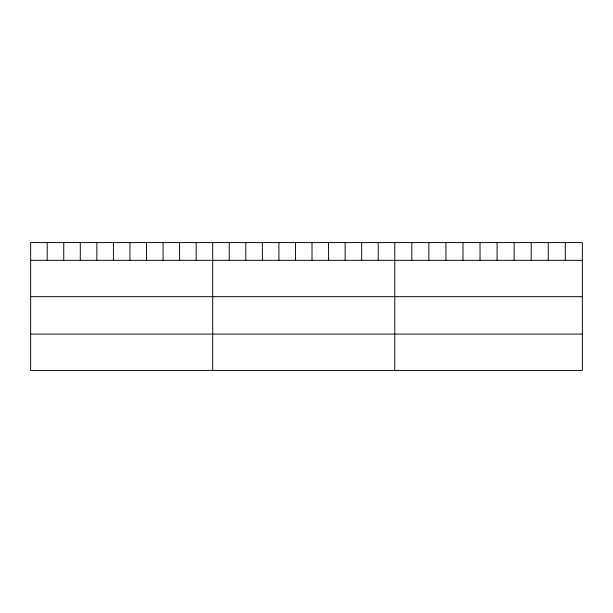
<?xml version="1.0" encoding="UTF-8"?>
<svg xmlns="http://www.w3.org/2000/svg" width="613" height="613" viewBox="0 0 613 613"><rect width="100%" height="100%" fill="white"/><g stroke="black" fill="none" stroke-linecap="round" stroke-linejoin="round"><path stroke-width="0.92" d="M582.35 260.333L582.35 370.421L30.65 370.421L30.65 242.579L582.35 242.579L582.35 260.333L30.65 260.333M30.65 296.661L582.35 296.661M30.65 334.093L582.35 334.093M565.301 242.579L565.301 260.333M548.244 242.579L548.244 260.333M531.195 242.579L531.195 260.333M514.138 242.579L514.138 260.333M497.089 242.579L497.089 260.333M480.033 242.579L480.033 260.333M462.984 242.579L462.984 260.333M445.927 242.579L445.927 260.333M428.878 242.579L428.878 260.333M411.821 242.579L411.821 260.333M394.772 242.579L394.772 370.421M378.221 242.579L378.221 260.333M361.67 242.579L361.67 260.333M345.119 242.579L345.119 260.333M328.568 242.579L328.568 260.333M312.017 242.579L312.017 260.333M295.466 242.579L295.466 260.333M278.915 242.579L278.915 260.333M262.364 242.579L262.364 260.333M245.813 242.579L245.813 260.333M229.262 242.579L229.262 260.333M212.711 242.579L212.711 370.421M196.16 242.579L196.16 260.333M179.609 242.579L179.609 260.333M163.058 242.579L163.058 260.333M146.507 242.579L146.507 260.333M129.956 242.579L129.956 260.333M113.405 242.579L113.405 260.333M96.854 242.579L96.854 260.333M80.303 242.579L80.303 260.333M63.752 242.579L63.752 260.333M47.201 242.579L47.201 260.333"/></g></svg>
